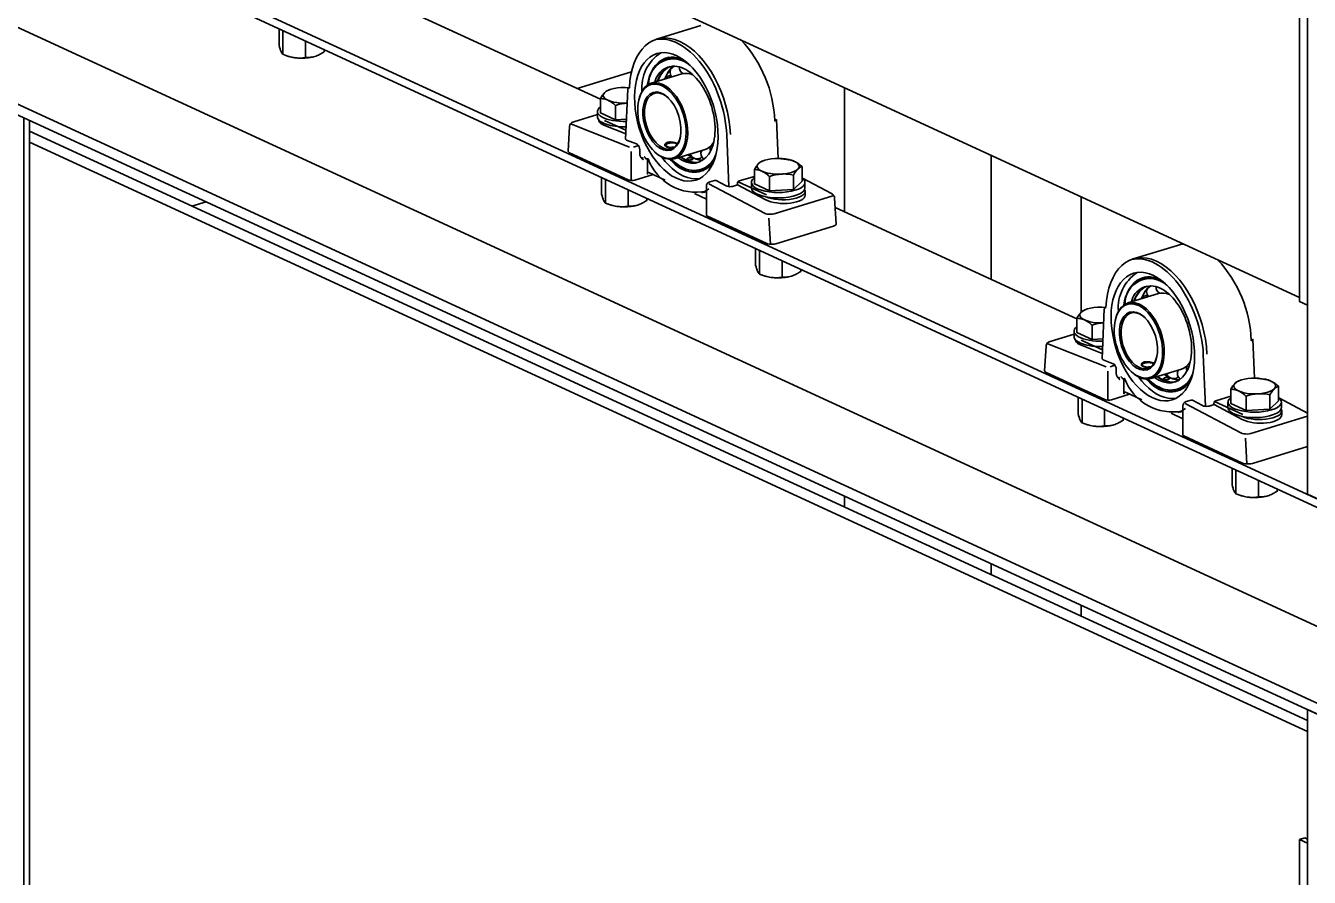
# Model space of a CAD drawing. Header units: millimetres. Extents: x -8400 to 8400, y -5940 to 5940.
# Drawn here: x 3929.8 to 4394.8, y 1988.8 to 2297.4 of the extents above; entities that cross this region are included whole.
import ezdxf

# ---------------------------------------------------------------- set-up
doc = ezdxf.new("R2010")
doc.units = ezdxf.units.MM
doc.layers.add('粗实线层', color=7, linetype='Continuous', lineweight=35)

msp = doc.modelspace()

# ---------------------------------------------------------------- linework, layer by layer
at = {"layer": '粗实线层', "linetype": 'Continuous', "lineweight": 35}
for points in [[(5429.862, 1647.928), (5429.862, 1649.826), (3411.605, 2580.833), (3427.906, 2585.814)], [(3411.605, 2580.833), (3411.605, 2578.936), (3411.713, 2578.203), (3412.025, 2577.617), (3412.506, 2577.242), (5429.848, 1646.656)], [(3458.919, 2512.749), (4426.231, 2066.534)], [(3415.693, 2508.759), (3413.26, 2507.561), (3412.732, 2507.206), (3412.27, 2506.703), (3411.911, 2506.092), (3411.683, 2505.421), (3411.605, 2504.743), (3411.605, 2502.846), (5429.862, 1571.839), (5429.862, 1573.736)], [(3412.133, 2506.502), (5430.389, 1575.495)], [(4391.296, 2470.364), (4391.296, 2197.408), (4394.178, 2196.079)], [(3931.174, 2411.16), (4391.286, 2198.914)], [(4138.043, 2270.755), (4050.469, 2311.152)], [(4174.41, 2297.436), (4158.355, 2292.531)], [(4021.637, 2296.254), (4021.637, 2290.292), (4021.808, 2289.633), (4021.981, 2289.032), (4022.067, 2288.757), (4022.155, 2288.499), (4022.243, 2288.262), (4022.332, 2288.044), (4022.354, 2287.994), (4022.376, 2287.944), (4022.387, 2287.919), (4022.398, 2287.896), (4022.409, 2287.872), (4022.42, 2287.849), (4022.464, 2287.759), (4022.508, 2287.676), (4022.596, 2287.524), (4022.683, 2287.394), (4022.855, 2287.19), (4023.026, 2287.051)], [(4023.026, 2295.311), (4022.937, 2295.66)], [(4023.554, 2295.379), (4023.026, 2295.311), (4023.026, 2287.051), (4024.033, 2286.647), (4025.048, 2286.304), (4025.559, 2286.158), (4026.074, 2286.031), (4026.591, 2285.925), (4027.112, 2285.839), (4028.382, 2285.704), (4029.695, 2285.653), (4031.011, 2285.689), (4032.291, 2285.81), (4033.496, 2286.013), (4034.588, 2286.291)], [(4031.197, 2291.844), (4031.197, 2285.882), (4030.193, 2285.766), (4029.178, 2285.713), (4028.666, 2285.714), (4028.151, 2285.734), (4027.892, 2285.752), (4027.632, 2285.776), (4027.567, 2285.783), (4027.502, 2285.79), (4027.437, 2285.797), (4027.372, 2285.805), (4027.242, 2285.821), (4027.112, 2285.839), (4025.667, 2286.116), (4024.412, 2286.502), (4023.872, 2286.707)], [(4037.979, 2288.715), (4037.979, 2287.954), (4037.564, 2287.69), (4037.144, 2287.439), (4037.038, 2287.378), (4036.932, 2287.318), (4036.826, 2287.259), (4036.721, 2287.202), (4036.509, 2287.089), (4036.297, 2286.981), (4035.871, 2286.779), (4035.445, 2286.596), (4035.018, 2286.433), (4034.588, 2286.291), (4034.158, 2286.17), (4033.725, 2286.071), (4033.671, 2286.06), (4033.617, 2286.049), (4033.563, 2286.039), (4033.509, 2286.029), (4033.402, 2286.01), (4033.294, 2285.993), (4033.08, 2285.962), (4032.868, 2285.936), (4032.445, 2285.897), (4032.025, 2285.877), (4031.61, 2285.872), (4031.197, 2285.882)], [(4035.205, 2286.502), (4035.237, 2286.514)], [(4162.693, 2285.957), (4160.691, 2284.84)], [(4149.294, 2280.672), (4129.585, 2274.651)], [(4167.563, 2279.947), (4156.458, 2276.554)], [(4158.645, 2277.222), (4159.232, 2278.614), (4159.941, 2279.843), (4160.763, 2280.896), (4161.688, 2281.758), (4162.705, 2282.42)], [(4158.745, 2277.252), (4159.283, 2278.516), (4159.923, 2279.644), (4160.657, 2280.626), (4161.48, 2281.451), (4162.381, 2282.111), (4163.352, 2282.598)], [(4164.74, 2282.742), (4163.71, 2281.891), (4162.796, 2280.815), (4162.011, 2279.529), (4161.366, 2278.053)], [(4163.583, 2281.927), (4162.705, 2280.764), (4161.963, 2279.46), (4161.423, 2278.211)], [(4171.526, 2279.621), (4170.497, 2279.973), (4169.486, 2280.145), (4168.503, 2280.137), (4167.562, 2279.947)], [(4141.258, 2274.18), (4140.761, 2273.991), (4140.365, 2273.804), (4140.17, 2273.684), (4139.974, 2273.544), (4139.776, 2273.382), (4139.578, 2273.198), (4139.529, 2273.148), (4139.479, 2273.097), (4139.454, 2273.071), (4139.429, 2273.045), (4139.405, 2273.018), (4139.379, 2272.991), (4139.281, 2272.88), (4139.182, 2272.764), (4138.986, 2272.518), (4138.791, 2272.253), (4138.404, 2271.674), (4138.021, 2271.037)], [(4147.858, 2269.379), (4146.541, 2269.343), (4145.228, 2269.393), (4143.958, 2269.529), (4142.77, 2269.745), (4141.7, 2270.035), (4140.781, 2270.391), (4140.04, 2270.801), (4139.5, 2271.253), (4139.178, 2271.734), (4139.083, 2272.228), (4139.218, 2272.721), (4139.578, 2273.198), (4140.154, 2273.644), (4140.927, 2274.045), (4141.875, 2274.39), (4142.967, 2274.668), (4144.171, 2274.871), (4145.452, 2274.992), (4147.009, 2275.025), (4148.552, 2274.938)], [(4148.55, 2274.886), (4148.099, 2274.663), (4147.929, 2274.372), (4147.145, 2256.346), (4147.239, 2256.149), (4147.525, 2255.98), (4151.145, 2254.55), (4151.484, 2254.334), (4151.793, 2253.978), (4152.04, 2253.517), (4152.199, 2253), (4152.254, 2252.479), (4152.254, 2251.094), (4152.257, 2250.993), (4152.262, 2250.895), (4152.272, 2250.799), (4152.286, 2250.704), (4152.302, 2250.612), (4152.322, 2250.521), (4152.334, 2250.476), (4152.346, 2250.432), (4152.359, 2250.388), (4152.373, 2250.344), (4152.435, 2250.176), (4152.507, 2250.018), (4152.587, 2249.868), (4152.676, 2249.726), (4152.724, 2249.658), (4152.773, 2249.592), (4152.823, 2249.527), (4152.875, 2249.463), (4152.982, 2249.342), (4153.093, 2249.225), (4153.207, 2249.112), (4153.323, 2249.004), (4153.382, 2248.95), (4153.441, 2248.897), (4153.471, 2248.87), (4153.5, 2248.844), (4153.515, 2248.831), (4153.53, 2248.817), (4153.545, 2248.804), (4153.56, 2248.791)], [(4226.463, 2274.993), (4226.463, 2230.005)], [(4143.541, 2263.269), (4138.021, 2265.815), (4138.021, 2271.037), (4138.36, 2271.018), (4138.702, 2270.984), (4138.787, 2270.972), (4138.874, 2270.96), (4138.959, 2270.947), (4139.045, 2270.933), (4139.218, 2270.901), (4139.391, 2270.864), (4139.737, 2270.777), (4140.084, 2270.67), (4140.432, 2270.541), (4140.781, 2270.391), (4141.131, 2270.218), (4141.483, 2270.023), (4141.527, 2269.998), (4141.571, 2269.971), (4141.615, 2269.945), (4141.659, 2269.918), (4141.747, 2269.864), (4141.834, 2269.808), (4142.009, 2269.693), (4142.182, 2269.575), (4142.526, 2269.325), (4142.867, 2269.06), (4143.205, 2268.781), (4143.541, 2268.491)], [(4147.456, 2263.505), (4143.541, 2263.269), (4143.541, 2268.491), (4144.604, 2268.815), (4145.677, 2269.078), (4146.217, 2269.183), (4146.761, 2269.269), (4147.711, 2269.369)], [(4151.97, 2270.584), (4151.898, 2270.258)], [(4162.755, 2271.137), (4161.71, 2272), (4160.638, 2272.623)], [(4136.978, 2265.265), (4128.358, 2262.631), (4128.025, 2262.51), (4127.721, 2262.338), (4127.425, 2262.098), (4127.172, 2261.803), (4127.009, 2261.524), (4126.911, 2261.221), (4126.895, 2261.081), (4126.894, 2260.936)], [(4136.978, 2266.337), (4136.978, 2264.387)], [(3929.221, 2264.069), (3929.221, 1888.824), (3929.155, 1888.198), (3928.959, 1887.574), (3928.648, 1886.995), (3928.243, 1886.499), (3927.77, 1886.121), (3927.264, 1885.886), (3916.169, 1882.497), (3916.169, 1880.157), (3931.179, 1884.743), (3931.179, 2263.165)], [(4157.095, 2243.509), (4150.492, 2241.491), (4149.912, 2241.376), (4149.258, 2241.353), (4148.631, 2241.426), (4148.125, 2241.582), (4126.886, 2251.38), (4126.566, 2251.569), (4126.373, 2251.781), (4126.316, 2252.003), (4126.862, 2260.899)], [(4127.23, 2261.881), (4127.527, 2261.734), (4148.577, 2253.415)], [(4147.228, 2258.258), (4139.323, 2261.382), (4138.689, 2261.674), (4138.182, 2261.996), (4137.814, 2262.341), (4137.59, 2262.705), (4137.515, 2263.079), (4137.515, 2263.194)], [(4147.284, 2259.555), (4139.558, 2263.119)], [(4394.169, 2045.613), (3931.171, 2259.19)], [(4394.172, 2041.608), (3931.174, 2255.185)], [(4165.914, 2254.695), (4165.86, 2254.721), (4165.779, 2254.757), (4165.694, 2254.793), (4165.604, 2254.828), (4165.51, 2254.864), (4165.462, 2254.882), (4165.412, 2254.899), (4165.362, 2254.916), (4165.311, 2254.933), (4165.207, 2254.966), (4165.099, 2254.998), (4164.989, 2255.03), (4164.876, 2255.06), (4164.847, 2255.067), (4164.818, 2255.074), (4164.789, 2255.082), (4164.76, 2255.089), (4164.701, 2255.103), (4164.642, 2255.116), (4164.524, 2255.142), (4164.404, 2255.165), (4164.283, 2255.187), (4164.16, 2255.207), (4164.099, 2255.216), (4164.037, 2255.224), (4163.975, 2255.232), (4163.913, 2255.24), (4163.789, 2255.253), (4163.666, 2255.262), (4163.544, 2255.27), (4163.422, 2255.274), (4163.302, 2255.276), (4163.182, 2255.274), (4163.122, 2255.272), (4163.063, 2255.269), (4163.005, 2255.265), (4162.947, 2255.261), (4162.834, 2255.25), (4162.723, 2255.235), (4162.615, 2255.217), (4162.51, 2255.196), (4162.458, 2255.184), (4162.408, 2255.172), (4162.383, 2255.165), (4162.358, 2255.158), (4162.333, 2255.151), (4162.309, 2255.143), (4162.214, 2255.112), (4162.124, 2255.078), (4162.038, 2255.041), (4161.957, 2255.001), (4161.88, 2254.959), (4161.808, 2254.913), (4161.741, 2254.865), (4161.679, 2254.816), (4161.623, 2254.764), (4161.573, 2254.71), (4161.528, 2254.655), (4161.488, 2254.598), (4161.479, 2254.584), (4161.471, 2254.569), (4161.463, 2254.555), (4161.455, 2254.54), (4161.441, 2254.511), (4161.427, 2254.481), (4161.405, 2254.422), (4161.39, 2254.362), (4161.38, 2254.302), (4161.377, 2254.242), (4161.377, 2254.212), (4161.379, 2254.182), (4161.383, 2254.152), (4161.388, 2254.123), (4161.402, 2254.064), (4161.423, 2254.006), (4161.449, 2253.95), (4161.481, 2253.895), (4161.519, 2253.842), (4161.563, 2253.79), (4161.587, 2253.764), (4161.613, 2253.739), (4161.64, 2253.715), (4161.669, 2253.692), (4161.729, 2253.646), (4161.795, 2253.603), (4161.866, 2253.563), (4161.943, 2253.525), (4162.024, 2253.49), (4162.109, 2253.458), (4162.199, 2253.429), (4162.293, 2253.404), (4162.39, 2253.381), (4162.491, 2253.361), (4162.517, 2253.356), (4162.543, 2253.352), (4162.57, 2253.348), (4162.597, 2253.344), (4162.65, 2253.337), (4162.705, 2253.33), (4162.815, 2253.319), (4162.927, 2253.311), (4163.042, 2253.307), (4163.159, 2253.305), (4163.218, 2253.304), (4163.278, 2253.305), (4163.339, 2253.306), (4163.4, 2253.308), (4163.522, 2253.314), (4163.643, 2253.322), (4163.766, 2253.332), (4163.889, 2253.345), (4164.012, 2253.359), (4164.136, 2253.376), (4164.167, 2253.38), (4164.198, 2253.384), (4164.229, 2253.389), (4164.26, 2253.394), (4164.321, 2253.403), (4164.381, 2253.414), (4164.571, 2253.448)], [(4184.595, 2239.092), (4183.81, 2257.847)], [(4149.187, 2241.356), (4149.187, 2251.806)], [(4150.036, 2253.433), (4151.798, 2253.971)], [(4157.517, 2251.868), (4157.759, 2251.637)], [(4161.901, 2254.456), (4161.593, 2254.195), (4161.431, 2254.007), (4161.377, 2253.811)], [(4165.88, 2254.474), (4165.752, 2254.561), (4165.597, 2254.642), (4165.115, 2254.806), (4164.524, 2254.91), (4163.877, 2254.944), (4163.233, 2254.905), (4162.648, 2254.796), (4162.175, 2254.627), (4161.855, 2254.414), (4161.718, 2254.174), (4161.774, 2253.93), (4162.02, 2253.703), (4162.434, 2253.514), (4162.978, 2253.378), (4163.605, 2253.309)], [(4164.817, 2249.195), (4175.922, 2252.587)], [(4169.726, 2250.694), (4171.086, 2249.83), (4172.456, 2249.204), (4173.815, 2248.823), (4175.144, 2248.692)], [(4169.859, 2250.535), (4170.838, 2249.96), (4172.676, 2249.09), (4174.545, 2248.543)], [(4175.922, 2252.587), (4176.808, 2252.956), (4177.627, 2253.498), (4178.37, 2254.206), (4179.026, 2255.073)], [(4152.833, 2249.514), (4153.217, 2249.501), (4153.615, 2249.262)], [(4155.061, 2249.145), (4155.061, 2243.667), (4155.132, 2244.024), (4155.326, 2244.22), (4155.592, 2244.202), (4161.536, 2241.46)], [(4173.812, 2241.944), (4172.441, 2241.873), (4171.03, 2242.017), (4169.593, 2242.374), (4168.143, 2242.941), (4166.769, 2243.667), (4165.406, 2244.57), (4164.066, 2245.643), (4162.76, 2246.877), (4161.498, 2248.263), (4160.291, 2249.787)], [(4173.276, 2247.822), (4172.064, 2247.802), (4170.814, 2248), (4169.545, 2248.413), (4168.269, 2249.037), (4167.004, 2249.863)], [(4173.911, 2248.036), (4172.834, 2247.898), (4171.719, 2247.941), (4170.576, 2248.165), (4169.418, 2248.568), (4168.257, 2249.146), (4167.105, 2249.893)], [(4197.026, 2248.455), (4196.529, 2248.265), (4196.132, 2248.079), (4195.937, 2247.959), (4195.741, 2247.819), (4195.544, 2247.657), (4195.346, 2247.473), (4195.296, 2247.423), (4195.247, 2247.372), (4195.222, 2247.346), (4195.197, 2247.32), (4195.172, 2247.293), (4195.147, 2247.266), (4195.048, 2247.155), (4194.95, 2247.039), (4194.754, 2246.792), (4194.558, 2246.528), (4194.171, 2245.948), (4193.789, 2245.312)], [(4201.219, 2249.267), (4201.769, 2249.289), (4202.316, 2249.29), (4202.86, 2249.27), (4203.4, 2249.23), (4204.472, 2249.097), (4205.536, 2248.901), (4205.874, 2248.882), (4206.216, 2248.847), (4206.302, 2248.836), (4206.388, 2248.824), (4206.474, 2248.811), (4206.56, 2248.797), (4206.733, 2248.765), (4206.905, 2248.728), (4207.251, 2248.641), (4207.599, 2248.534), (4207.946, 2248.405), (4208.295, 2248.255), (4208.646, 2248.082), (4208.998, 2247.888), (4209.042, 2247.862), (4209.086, 2247.835), (4209.13, 2247.809), (4209.174, 2247.782), (4209.262, 2247.728), (4209.349, 2247.672), (4209.523, 2247.557), (4209.696, 2247.438), (4210.04, 2247.189), (4210.381, 2246.924), (4210.72, 2246.646), (4211.055, 2246.355)], [(4207.843, 2248.446), (4207.818, 2248.455)], [(4207.942, 2243.287), (4208.325, 2243.925), (4208.712, 2244.504), (4208.907, 2244.769), (4209.103, 2245.015), (4209.3, 2245.242), (4209.499, 2245.448), (4209.548, 2245.496), (4209.598, 2245.543), (4209.623, 2245.566), (4209.647, 2245.589), (4209.672, 2245.611), (4209.697, 2245.633), (4209.796, 2245.716), (4209.895, 2245.795), (4210.091, 2245.935), (4210.286, 2246.054), (4210.673, 2246.237), (4211.055, 2246.355), (4211.055, 2241.133), (4207.942, 2238.065)], [(4279.575, 2250.493), (4279.575, 2205.504)], [(4138.483, 2242.353), (4138.483, 2236.391), (4138.655, 2235.732), (4138.827, 2235.131), (4138.914, 2234.856), (4139.002, 2234.599), (4139.089, 2234.361), (4139.178, 2234.144), (4139.2, 2234.093), (4139.223, 2234.044), (4139.233, 2234.019), (4139.244, 2233.995), (4139.255, 2233.971), (4139.266, 2233.948), (4139.31, 2233.859), (4139.355, 2233.775), (4139.442, 2233.624), (4139.529, 2233.494), (4139.702, 2233.289), (4139.873, 2233.15)], [(4139.873, 2241.411), (4139.784, 2241.76)], [(4140.4, 2241.479), (4139.873, 2241.411), (4139.873, 2233.15), (4140.879, 2232.746), (4141.895, 2232.403), (4142.406, 2232.257), (4142.92, 2232.131), (4143.437, 2232.024), (4143.958, 2231.939), (4145.228, 2231.804), (4146.541, 2231.753), (4147.858, 2231.789), (4149.138, 2231.91), (4150.342, 2232.113), (4151.435, 2232.391)], [(4172.993, 2244.722), (4175.529, 2244.923)], [(4187.69, 2239.746), (4187.674, 2240.144), (4187.745, 2240.568), (4187.971, 2240.932), (4188.293, 2241.138), (4193.789, 2242.817)], [(4199.309, 2237.544), (4193.789, 2240.09), (4193.789, 2245.312), (4194.127, 2245.293), (4194.469, 2245.258), (4194.555, 2245.247), (4194.641, 2245.235), (4194.727, 2245.222), (4194.813, 2245.208), (4194.986, 2245.176), (4195.158, 2245.139), (4195.504, 2245.052), (4195.851, 2244.945), (4196.2, 2244.816), (4196.549, 2244.666), (4196.899, 2244.493), (4197.251, 2244.299), (4197.295, 2244.272), (4197.339, 2244.246), (4197.383, 2244.22), (4197.427, 2244.193), (4197.514, 2244.139), (4197.602, 2244.083), (4197.776, 2243.968), (4197.949, 2243.849), (4198.293, 2243.599), (4198.635, 2243.335), (4198.972, 2243.056), (4199.309, 2242.766)], [(4222.846, 2234.88), (4222.856, 2234.973), (4222.857, 2235.066), (4222.799, 2235.381), (4222.668, 2235.68), (4222.52, 2235.92), (4222.343, 2236.135), (4222.141, 2236.319), (4221.918, 2236.475), (4221.851, 2236.516), (4221.782, 2236.553), (4211.221, 2242.123)], [(4148.043, 2237.943), (4148.043, 2231.981), (4147.039, 2231.866), (4146.024, 2231.813), (4145.513, 2231.813), (4144.997, 2231.834), (4144.739, 2231.852), (4144.479, 2231.875), (4144.414, 2231.882), (4144.349, 2231.889), (4144.284, 2231.897), (4144.219, 2231.904), (4144.088, 2231.921), (4143.958, 2231.939), (4142.513, 2232.215), (4141.258, 2232.601), (4140.719, 2232.807)], [(4176.428, 2234.59), (4172.14, 2236.568)], [(4174.661, 2236.83), (4176.045, 2237.483), (4177.345, 2238.353)], [(4175.32, 2237.007), (4176.428, 2237.345)], [(4177.295, 2240.105), (4197.417, 2229.493), (4197.898, 2229.296), (4198.479, 2229.153), (4199.119, 2229.073), (4199.776, 2229.063), (4200.406, 2229.122), (4200.965, 2229.246), (4221.849, 2235.627), (4222.22, 2235.768), (4222.506, 2235.939)], [(4187.883, 2240.827), (4198.144, 2236.094)], [(4192.746, 2240.611), (4192.746, 2238.662)], [(4212.098, 2238.662), (4212.098, 2240.611)], [(4212.214, 2236.054), (4212.214, 2237.331)], [(3995.252, 2233.608), (3990.057, 2232.021)], [(4154.826, 2234.815), (4154.826, 2234.054), (4154.41, 2233.79), (4153.99, 2233.538), (4153.885, 2233.478), (4153.779, 2233.418), (4153.673, 2233.359), (4153.567, 2233.301), (4153.355, 2233.189), (4153.143, 2233.08), (4152.718, 2232.878), (4152.292, 2232.695), (4151.864, 2232.532), (4151.435, 2232.391), (4151.004, 2232.27), (4150.572, 2232.17), (4150.518, 2232.16), (4150.463, 2232.149), (4150.409, 2232.139), (4150.355, 2232.129), (4150.248, 2232.11), (4150.141, 2232.093), (4149.927, 2232.061), (4149.714, 2232.035), (4149.291, 2231.997), (4148.872, 2231.976), (4148.456, 2231.972), (4148.043, 2231.981)], [(4152.051, 2232.601), (4152.084, 2232.614)], [(4312.206, 2235.394), (4312.206, 2193.595)], [(4199.62, 2218.215), (4199.075, 2227.616)], [(4310.635, 2191.139), (4223.093, 2231.521)], [(4349.406, 2218.233), (4348.197, 2218.092), (4347.024, 2217.811)], [(4194.251, 2216.628), (4194.251, 2210.666), (4194.422, 2210.007), (4194.594, 2209.406), (4194.682, 2209.131), (4194.769, 2208.874), (4194.857, 2208.636), (4194.946, 2208.419), (4194.968, 2208.368), (4194.99, 2208.318), (4195.001, 2208.294), (4195.012, 2208.27), (4195.023, 2208.246), (4195.034, 2208.223), (4195.078, 2208.134), (4195.122, 2208.05), (4195.21, 2207.899), (4195.297, 2207.768), (4195.469, 2207.564), (4195.64, 2207.425)], [(4195.64, 2215.686), (4195.551, 2216.035)], [(4196.168, 2215.754), (4195.64, 2215.686), (4195.64, 2207.425), (4196.647, 2207.021), (4197.662, 2206.678), (4198.174, 2206.532), (4198.688, 2206.406), (4199.205, 2206.299), (4199.725, 2206.214), (4200.996, 2206.078), (4202.308, 2206.028), (4203.625, 2206.063), (4204.905, 2206.184), (4206.11, 2206.387), (4207.202, 2206.665)], [(4347.023, 2217.81), (4330.969, 2212.905)], [(4203.811, 2212.218), (4203.811, 2206.256), (4202.807, 2206.141), (4201.792, 2206.087), (4201.28, 2206.088), (4200.765, 2206.108), (4200.506, 2206.127), (4200.247, 2206.15), (4200.182, 2206.157), (4200.117, 2206.164), (4200.052, 2206.171), (4199.986, 2206.179), (4199.856, 2206.196), (4199.725, 2206.214), (4198.281, 2206.49), (4197.026, 2206.876), (4196.486, 2207.082)], [(4210.594, 2209.09), (4210.594, 2208.328), (4210.178, 2208.065), (4209.758, 2207.813), (4209.652, 2207.752), (4209.547, 2207.692), (4209.441, 2207.633), (4209.335, 2207.576), (4209.123, 2207.463), (4208.911, 2207.355), (4208.486, 2207.153), (4208.059, 2206.97), (4207.631, 2206.807), (4207.202, 2206.665), (4206.772, 2206.545), (4206.34, 2206.445), (4206.285, 2206.434), (4206.231, 2206.424), (4206.177, 2206.413), (4206.123, 2206.403), (4206.016, 2206.385), (4205.908, 2206.367), (4205.694, 2206.336), (4205.481, 2206.31), (4205.058, 2206.272), (4204.639, 2206.251), (4204.224, 2206.246), (4203.811, 2206.256)], [(4207.818, 2206.876), (4207.851, 2206.889)], [(4335.307, 2206.331), (4333.305, 2205.215)], [(4340.177, 2200.322), (4329.072, 2196.929)], [(4331.259, 2197.596), (4331.846, 2198.988), (4332.555, 2200.218), (4333.377, 2201.271), (4334.303, 2202.133), (4335.32, 2202.794)], [(4331.359, 2197.627), (4331.897, 2198.89), (4332.537, 2200.019), (4333.271, 2201), (4334.094, 2201.825), (4334.995, 2202.485), (4335.966, 2202.972)], [(4337.354, 2203.117), (4336.325, 2202.265), (4335.41, 2201.189), (4334.625, 2199.904), (4333.98, 2198.427)], [(4336.197, 2202.301), (4335.318, 2201.138), (4334.576, 2199.834), (4334.038, 2198.585)], [(4344.14, 2199.995), (4343.112, 2200.347), (4342.1, 2200.52), (4341.117, 2200.511), (4340.176, 2200.321)], [(4320.471, 2189.753), (4319.155, 2189.717), (4317.842, 2189.768), (4316.572, 2189.903), (4315.384, 2190.119), (4314.314, 2190.41), (4313.395, 2190.765), (4312.655, 2191.176), (4312.115, 2191.628), (4311.792, 2192.108), (4311.697, 2192.603), (4311.831, 2193.095), (4312.192, 2193.572), (4312.768, 2194.018), (4313.541, 2194.42), (4314.488, 2194.765), (4315.581, 2195.043), (4316.786, 2195.246), (4318.065, 2195.367), (4319.623, 2195.4), (4321.166, 2195.312)], [(4320.543, 2194.747), (4319.759, 2176.72), (4319.853, 2176.523), (4320.14, 2176.354), (4323.759, 2174.924), (4324.098, 2174.709), (4324.407, 2174.353), (4324.654, 2173.892), (4324.813, 2173.374), (4324.868, 2172.854), (4324.868, 2171.468), (4324.871, 2171.368), (4324.877, 2171.269), (4324.886, 2171.173), (4324.899, 2171.079), (4324.916, 2170.986), (4324.937, 2170.895), (4324.948, 2170.85), (4324.96, 2170.806), (4324.973, 2170.762), (4324.987, 2170.719), (4325.049, 2170.55), (4325.12, 2170.392), (4325.202, 2170.243), (4325.29, 2170.101), (4325.338, 2170.033), (4325.386, 2169.966), (4325.437, 2169.901), (4325.489, 2169.838), (4325.596, 2169.716), (4325.707, 2169.599), (4325.821, 2169.487), (4325.937, 2169.378), (4325.996, 2169.324), (4326.055, 2169.271), (4326.084, 2169.244), (4326.114, 2169.218), (4326.129, 2169.205), (4326.144, 2169.192), (4326.159, 2169.179), (4326.173, 2169.165)], [(4321.164, 2195.26), (4320.712, 2195.037), (4320.543, 2194.747)], [(4313.872, 2194.554), (4313.375, 2194.365), (4312.978, 2194.178), (4312.784, 2194.059), (4312.588, 2193.919), (4312.391, 2193.757), (4312.192, 2193.572), (4312.142, 2193.523), (4312.093, 2193.472), (4312.068, 2193.446), (4312.043, 2193.419), (4312.018, 2193.393), (4311.994, 2193.366), (4311.895, 2193.255), (4311.796, 2193.139), (4311.6, 2192.892), (4311.405, 2192.627), (4311.018, 2192.048), (4310.635, 2191.412)], [(4316.155, 2183.643), (4310.635, 2186.189), (4310.635, 2191.412), (4310.974, 2191.392), (4311.315, 2191.358), (4311.401, 2191.347), (4311.487, 2191.334), (4311.574, 2191.321), (4311.659, 2191.307), (4311.832, 2191.275), (4312.004, 2191.239), (4312.351, 2191.152), (4312.698, 2191.044), (4313.046, 2190.916), (4313.395, 2190.765), (4313.746, 2190.593), (4314.097, 2190.398), (4314.141, 2190.372), (4314.186, 2190.346), (4314.23, 2190.319), (4314.273, 2190.293), (4314.361, 2190.238), (4314.448, 2190.182), (4314.623, 2190.068), (4314.796, 2189.949), (4315.14, 2189.699), (4315.481, 2189.434), (4315.819, 2189.156), (4316.155, 2188.865)], [(4324.584, 2190.959), (4324.513, 2190.632)], [(4335.369, 2191.512), (4334.324, 2192.374), (4333.252, 2192.997)], [(4309.592, 2185.639), (4300.972, 2183.006), (4300.639, 2182.884), (4300.334, 2182.712), (4300.039, 2182.472), (4299.786, 2182.177), (4299.623, 2181.898), (4299.525, 2181.595), (4299.508, 2181.455), (4299.508, 2181.311)], [(4309.592, 2186.711), (4309.592, 2184.761)], [(4320.07, 2183.88), (4316.155, 2183.643), (4316.155, 2188.865), (4317.218, 2189.189), (4318.291, 2189.452), (4318.832, 2189.558), (4319.375, 2189.643), (4320.325, 2189.743)], [(4329.709, 2163.883), (4323.106, 2161.866), (4322.526, 2161.75), (4321.872, 2161.727), (4321.244, 2161.8), (4320.739, 2161.957), (4299.5, 2171.754), (4299.181, 2171.943), (4298.987, 2172.155), (4298.931, 2172.378), (4299.476, 2181.273)], [(4299.844, 2182.256), (4300.141, 2182.108), (4321.191, 2173.789)], [(4319.842, 2178.633), (4311.937, 2181.757), (4311.303, 2182.048), (4310.797, 2182.37), (4310.428, 2182.715), (4310.204, 2183.079), (4310.129, 2183.454), (4310.129, 2183.568)], [(4319.898, 2179.929), (4312.172, 2183.493)], [(4357.209, 2159.466), (4356.424, 2178.221)], [(4321.801, 2161.731), (4321.801, 2172.18)], [(4322.65, 2173.807), (4324.412, 2174.346)], [(4330.131, 2172.242), (4330.373, 2172.011)], [(4334.515, 2174.83), (4334.207, 2174.569), (4334.045, 2174.382), (4333.99, 2174.186)], [(4338.528, 2175.07), (4338.473, 2175.095), (4338.393, 2175.131), (4338.308, 2175.167), (4338.219, 2175.203), (4338.124, 2175.238), (4338.076, 2175.256), (4338.026, 2175.273), (4337.976, 2175.29), (4337.925, 2175.307), (4337.821, 2175.341), (4337.713, 2175.373), (4337.603, 2175.404), (4337.49, 2175.434), (4337.462, 2175.442), (4337.433, 2175.449), (4337.403, 2175.456), (4337.374, 2175.463), (4337.315, 2175.477), (4337.256, 2175.49), (4337.138, 2175.516), (4337.018, 2175.54), (4336.897, 2175.561), (4336.774, 2175.581), (4336.713, 2175.59), (4336.651, 2175.599), (4336.589, 2175.607), (4336.527, 2175.614), (4336.403, 2175.627), (4336.28, 2175.637), (4336.158, 2175.644), (4336.037, 2175.649), (4335.916, 2175.65), (4335.796, 2175.648), (4335.736, 2175.646), (4335.677, 2175.643), (4335.619, 2175.64), (4335.561, 2175.635), (4335.448, 2175.624), (4335.337, 2175.61), (4335.229, 2175.591), (4335.124, 2175.57), (4335.072, 2175.558), (4335.022, 2175.546), (4334.997, 2175.539), (4334.972, 2175.532), (4334.947, 2175.525), (4334.923, 2175.518), (4334.828, 2175.487), (4334.738, 2175.453), (4334.652, 2175.416), (4334.571, 2175.376), (4334.494, 2175.333), (4334.422, 2175.288), (4334.354, 2175.24), (4334.293, 2175.19), (4334.237, 2175.138), (4334.187, 2175.085), (4334.142, 2175.029), (4334.103, 2174.973), (4334.093, 2174.958), (4334.085, 2174.944), (4334.077, 2174.929), (4334.069, 2174.914), (4334.054, 2174.885), (4334.041, 2174.855), (4334.02, 2174.796), (4334.004, 2174.737), (4333.994, 2174.677), (4333.991, 2174.617), (4333.991, 2174.587), (4333.993, 2174.557), (4333.996, 2174.527), (4334.002, 2174.497), (4334.016, 2174.438), (4334.037, 2174.381), (4334.063, 2174.324), (4334.095, 2174.269), (4334.133, 2174.216), (4334.177, 2174.164), (4334.201, 2174.139), (4334.227, 2174.114), (4334.254, 2174.09), (4334.283, 2174.066), (4334.343, 2174.021), (4334.409, 2173.977), (4334.481, 2173.937), (4334.557, 2173.899), (4334.638, 2173.864), (4334.724, 2173.832), (4334.813, 2173.804), (4334.906, 2173.778), (4335.004, 2173.755), (4335.105, 2173.735), (4335.131, 2173.731), (4335.158, 2173.726), (4335.184, 2173.722), (4335.21, 2173.718), (4335.264, 2173.711), (4335.318, 2173.704), (4335.429, 2173.694), (4335.542, 2173.686), (4335.656, 2173.681), (4335.773, 2173.679), (4335.833, 2173.679), (4335.892, 2173.679), (4335.953, 2173.681), (4336.013, 2173.682), (4336.135, 2173.688), (4336.258, 2173.696), (4336.38, 2173.706), (4336.503, 2173.719), (4336.626, 2173.733), (4336.75, 2173.75), (4336.781, 2173.754), (4336.812, 2173.759), (4336.843, 2173.763), (4336.873, 2173.768), (4336.935, 2173.778), (4336.996, 2173.788), (4337.184, 2173.822)], [(4338.494, 2174.848), (4338.366, 2174.935), (4338.212, 2175.016), (4337.729, 2175.181), (4337.138, 2175.285), (4336.491, 2175.319), (4335.847, 2175.28), (4335.262, 2175.171), (4334.788, 2175.002), (4334.469, 2174.788), (4334.332, 2174.549), (4334.388, 2174.305), (4334.635, 2174.078), (4335.048, 2173.888), (4335.593, 2173.753), (4336.219, 2173.684)], [(4337.432, 2169.569), (4348.536, 2172.962)], [(4348.536, 2172.962), (4349.422, 2173.33), (4350.241, 2173.872), (4350.984, 2174.581), (4351.64, 2175.447)], [(4325.447, 2169.888), (4325.831, 2169.875), (4326.229, 2169.636)], [(4327.675, 2169.519), (4327.675, 2164.041), (4327.746, 2164.398), (4327.94, 2164.594), (4328.206, 2164.576), (4334.15, 2161.834)], [(4346.426, 2162.318), (4345.055, 2162.248), (4343.645, 2162.392), (4342.208, 2162.749), (4340.757, 2163.316), (4339.383, 2164.041), (4338.02, 2164.944), (4336.68, 2166.017), (4335.374, 2167.252), (4334.112, 2168.637), (4332.905, 2170.162)], [(4345.89, 2168.197), (4344.678, 2168.177), (4343.429, 2168.375), (4342.159, 2168.788), (4340.883, 2169.411), (4339.618, 2170.237)], [(4346.526, 2168.411), (4345.448, 2168.272), (4344.332, 2168.315), (4343.19, 2168.54), (4342.032, 2168.943), (4340.871, 2169.521), (4339.72, 2170.267)], [(4342.34, 2171.068), (4343.7, 2170.205), (4345.069, 2169.578), (4346.429, 2169.197), (4347.758, 2169.067)], [(4342.473, 2170.909), (4343.453, 2170.334), (4345.29, 2169.465), (4347.159, 2168.918)], [(4369.64, 2168.829), (4369.143, 2168.64), (4368.746, 2168.453), (4368.551, 2168.333), (4368.355, 2168.193), (4368.158, 2168.031), (4367.96, 2167.847), (4367.91, 2167.797), (4367.861, 2167.746), (4367.836, 2167.721), (4367.811, 2167.694), (4367.786, 2167.667), (4367.761, 2167.64), (4367.663, 2167.529), (4367.563, 2167.413), (4367.368, 2167.167), (4367.172, 2166.902), (4366.786, 2166.323), (4366.403, 2165.686)], [(4373.833, 2169.642), (4374.383, 2169.664), (4374.93, 2169.664), (4375.473, 2169.644), (4376.014, 2169.605), (4377.087, 2169.471), (4378.15, 2169.275), (4378.488, 2169.256), (4378.83, 2169.222), (4378.916, 2169.21), (4379.002, 2169.199), (4379.088, 2169.185), (4379.174, 2169.171), (4379.346, 2169.139), (4379.519, 2169.103), (4379.865, 2169.015), (4380.212, 2168.908), (4380.56, 2168.779), (4380.91, 2168.629), (4381.261, 2168.457), (4381.612, 2168.262), (4381.656, 2168.236), (4381.7, 2168.21), (4381.744, 2168.183), (4381.788, 2168.156), (4381.876, 2168.102), (4381.963, 2168.046), (4382.137, 2167.932), (4382.31, 2167.813), (4382.654, 2167.563), (4382.995, 2167.298), (4383.334, 2167.02), (4383.669, 2166.729)], [(4380.457, 2168.82), (4380.433, 2168.829)], [(4311.097, 2162.728), (4311.097, 2156.766), (4311.269, 2156.107), (4311.441, 2155.506), (4311.528, 2155.23), (4311.615, 2154.973), (4311.703, 2154.736), (4311.792, 2154.518), (4311.814, 2154.467), (4311.836, 2154.418), (4311.847, 2154.393), (4311.859, 2154.369), (4311.87, 2154.346), (4311.88, 2154.323), (4311.925, 2154.233), (4311.969, 2154.15), (4312.056, 2153.998), (4312.143, 2153.868), (4312.316, 2153.664), (4312.486, 2153.525)], [(4345.607, 2165.097), (4348.143, 2165.298)], [(4360.304, 2160.12), (4360.288, 2160.518), (4360.359, 2160.942), (4360.585, 2161.306), (4360.907, 2161.513), (4366.403, 2163.192)], [(4371.922, 2157.918), (4366.403, 2160.464), (4366.403, 2165.686), (4366.741, 2165.667), (4367.083, 2165.633), (4367.169, 2165.621), (4367.255, 2165.609), (4367.341, 2165.596), (4367.427, 2165.582), (4367.6, 2165.55), (4367.772, 2165.514), (4368.118, 2165.426), (4368.466, 2165.319), (4368.814, 2165.19), (4369.163, 2165.04), (4369.513, 2164.868), (4369.865, 2164.673), (4369.909, 2164.647), (4369.953, 2164.62), (4369.997, 2164.594), (4370.041, 2164.567), (4370.129, 2164.513), (4370.216, 2164.457), (4370.39, 2164.343), (4370.563, 2164.224), (4370.907, 2163.974), (4371.248, 2163.709), (4371.587, 2163.431), (4371.922, 2163.14)], [(4380.556, 2163.662), (4380.939, 2164.299), (4381.326, 2164.879), (4381.521, 2165.143), (4381.717, 2165.389), (4381.914, 2165.616), (4382.113, 2165.822), (4382.162, 2165.871), (4382.212, 2165.917), (4382.237, 2165.94), (4382.262, 2165.963), (4382.286, 2165.985), (4382.311, 2166.007), (4382.41, 2166.091), (4382.509, 2166.169), (4382.705, 2166.309), (4382.9, 2166.429), (4383.287, 2166.612), (4383.669, 2166.729), (4383.669, 2161.507), (4380.556, 2158.44)], [(4394.177, 2157.043), (4383.835, 2162.497)], [(4312.486, 2161.785), (4312.398, 2162.134)], [(4313.015, 2161.854), (4312.486, 2161.785), (4312.486, 2153.525), (4313.493, 2153.121), (4314.508, 2152.777), (4315.02, 2152.632), (4315.534, 2152.505), (4316.052, 2152.399), (4316.572, 2152.313), (4317.842, 2152.178), (4319.155, 2152.127), (4320.471, 2152.163), (4321.752, 2152.284), (4322.956, 2152.487), (4324.049, 2152.765)], [(4320.658, 2158.318), (4320.658, 2152.356), (4319.653, 2152.24), (4318.639, 2152.187), (4318.127, 2152.188), (4317.612, 2152.208), (4317.353, 2152.226), (4317.093, 2152.25), (4317.028, 2152.256), (4316.963, 2152.264), (4316.898, 2152.271), (4316.833, 2152.279), (4316.702, 2152.295), (4316.572, 2152.313), (4315.127, 2152.59), (4313.872, 2152.976), (4313.333, 2153.181)], [(4347.274, 2157.204), (4348.659, 2157.858), (4349.959, 2158.727)], [(4347.934, 2157.381), (4349.042, 2157.72)], [(4349.909, 2160.479), (4370.031, 2149.868), (4370.512, 2149.671), (4371.093, 2149.527), (4371.733, 2149.448), (4372.39, 2149.437), (4373.02, 2149.496), (4373.579, 2149.62), (4394.137, 2155.901)], [(4360.497, 2161.201), (4370.759, 2156.468)], [(4365.36, 2160.986), (4365.36, 2159.036)], [(4384.712, 2159.036), (4384.712, 2160.986)], [(4384.828, 2156.428), (4384.828, 2157.706)], [(4327.44, 2155.189), (4327.44, 2154.428), (4327.024, 2154.164), (4326.604, 2153.913), (4326.498, 2153.852), (4326.393, 2153.792), (4326.287, 2153.733), (4326.181, 2153.675), (4325.969, 2153.563), (4325.757, 2153.455), (4325.332, 2153.253), (4324.906, 2153.07), (4324.478, 2152.907), (4324.049, 2152.765), (4323.618, 2152.644), (4323.186, 2152.545), (4323.132, 2152.534), (4323.078, 2152.523), (4323.024, 2152.513), (4322.97, 2152.503), (4322.862, 2152.484), (4322.755, 2152.467), (4322.541, 2152.436), (4322.328, 2152.409), (4321.905, 2152.371), (4321.486, 2152.351), (4321.07, 2152.346), (4320.658, 2152.356)], [(4324.665, 2152.976), (4324.698, 2152.988)], [(4349.042, 2154.965), (4344.754, 2156.943)], [(4372.235, 2138.589), (4371.689, 2147.99)], [(4366.865, 2137.003), (4366.865, 2131.041), (4367.036, 2130.382), (4367.209, 2129.78), (4367.296, 2129.505), (4367.383, 2129.248), (4367.471, 2129.01), (4367.56, 2128.793), (4367.582, 2128.742), (4367.604, 2128.693), (4367.615, 2128.668), (4367.626, 2128.644), (4367.637, 2128.621), (4367.648, 2128.597), (4367.693, 2128.508), (4367.737, 2128.424), (4367.824, 2128.273), (4367.911, 2128.143), (4368.083, 2127.938), (4368.254, 2127.8)], [(4368.254, 2136.06), (4368.166, 2136.409)], [(4368.782, 2136.128), (4368.254, 2136.06), (4368.254, 2127.8), (4369.26, 2127.396), (4370.276, 2127.052), (4370.788, 2126.907), (4371.302, 2126.78), (4371.82, 2126.673), (4372.34, 2126.588), (4373.609, 2126.453), (4374.922, 2126.402), (4376.239, 2126.438), (4377.519, 2126.559), (4378.724, 2126.762), (4379.816, 2127.04)], [(4376.425, 2132.592), (4376.425, 2126.631), (4375.421, 2126.515), (4374.406, 2126.462), (4373.894, 2126.462), (4373.379, 2126.483), (4373.12, 2126.501), (4372.861, 2126.525), (4372.796, 2126.531), (4372.731, 2126.538), (4372.665, 2126.546), (4372.6, 2126.553), (4372.47, 2126.57), (4372.34, 2126.588), (4370.895, 2126.865), (4369.64, 2127.25), (4369.101, 2127.456)], [(4226.463, 2126.99), (4226.463, 2123.017)], [(4383.207, 2129.464), (4383.207, 2128.703), (4382.792, 2128.439), (4382.372, 2128.188), (4382.266, 2128.127), (4382.16, 2128.067), (4382.055, 2128.008), (4381.949, 2127.95), (4381.737, 2127.838), (4381.525, 2127.73), (4381.1, 2127.527), (4380.673, 2127.344), (4380.245, 2127.182), (4379.816, 2127.04), (4379.385, 2126.919), (4378.953, 2126.82), (4378.9, 2126.809), (4378.846, 2126.798), (4378.792, 2126.788), (4378.738, 2126.778), (4378.63, 2126.759), (4378.522, 2126.742), (4378.309, 2126.71), (4378.095, 2126.684), (4377.673, 2126.646), (4377.254, 2126.626), (4376.838, 2126.621), (4376.425, 2126.631)], [(4380.433, 2127.25), (4380.466, 2127.263)], [(4279.575, 2102.489), (4279.575, 2098.517)], [(4312.206, 2087.447), (4312.206, 2083.474)], [(4447.29, 1635.155), (4394.178, 1659.655), (4394.178, 2049.592), (4447.29, 2025.092), (4447.29, 1635.155), (4479.92, 1645.125), (4479.92, 1690.108)], [(4394.178, 2002.612), (4393.254, 2003.038), (4391.296, 2002.44), (4394.178, 2001.11)], [(4391.296, 2002.44), (4391.296, 1729.484), (4394.178, 1728.155)]]:
    msp.add_lwpolyline(points, dxfattribs=at)
for points in [[(4394.178, 2517.517), (4394.178, 2127.58), (4447.29, 2103.08), (4447.29, 2493.017)], [(4169.677, 2248.869), (4169.746, 2248.84), (4169.822, 2248.815), (4169.862, 2248.804), (4169.904, 2248.793), (4169.926, 2248.788), (4169.948, 2248.784), (4169.97, 2248.779), (4169.993, 2248.775), (4170.086, 2248.76), (4170.183, 2248.75), (4170.207, 2248.747), (4170.232, 2248.745), (4170.258, 2248.744), (4170.283, 2248.743), (4170.334, 2248.74), (4170.385, 2248.74), (4170.488, 2248.74), (4170.59, 2248.745), (4170.617, 2248.746), (4170.642, 2248.748), (4170.668, 2248.75), (4170.693, 2248.753), (4170.744, 2248.758), (4170.793, 2248.764), (4170.842, 2248.771), (4170.89, 2248.779), (4170.914, 2248.783), (4170.938, 2248.787), (4170.961, 2248.792), (4170.984, 2248.796), (4171.073, 2248.817), (4171.156, 2248.84), (4171.195, 2248.853), (4171.233, 2248.866), (4171.251, 2248.873), (4171.268, 2248.88), (4171.286, 2248.886), (4171.302, 2248.894), (4171.364, 2248.923), (4171.417, 2248.954), (4171.43, 2248.963), (4171.441, 2248.971), (4171.452, 2248.979), (4171.462, 2248.988), (4171.481, 2249.004), (4171.498, 2249.021), (4171.523, 2249.056), (4171.538, 2249.092), (4171.543, 2249.11), (4171.544, 2249.128), (4171.543, 2249.146), (4171.539, 2249.164), (4171.533, 2249.182), (4171.525, 2249.2), (4171.514, 2249.217), (4171.5, 2249.235), (4171.466, 2249.27), (4171.423, 2249.304), (4171.41, 2249.312), (4171.397, 2249.32), (4171.384, 2249.328), (4171.37, 2249.336), (4171.34, 2249.352), (4171.308, 2249.367), (4171.239, 2249.396), (4171.164, 2249.423), (4171.143, 2249.429), (4171.123, 2249.436), (4171.102, 2249.442), (4171.08, 2249.448), (4171.037, 2249.459), (4170.992, 2249.47), (4170.947, 2249.479), (4170.9, 2249.488), (4170.876, 2249.493), (4170.851, 2249.497), (4170.827, 2249.5), (4170.802, 2249.504), (4170.702, 2249.517), (4170.6, 2249.525), (4170.549, 2249.528), (4170.497, 2249.53), (4170.471, 2249.531), (4170.446, 2249.531), (4170.42, 2249.531), (4170.394, 2249.531), (4170.292, 2249.528), (4170.192, 2249.521), (4170.167, 2249.518), (4170.143, 2249.516), (4170.118, 2249.513), (4170.095, 2249.51), (4170.047, 2249.503), (4170.001, 2249.495), (4169.913, 2249.476), (4169.829, 2249.453), (4169.809, 2249.447), (4169.79, 2249.44), (4169.771, 2249.434), (4169.752, 2249.427), (4169.717, 2249.413), (4169.683, 2249.397), (4169.651, 2249.382), (4169.621, 2249.365), (4169.593, 2249.348), (4169.567, 2249.33), (4169.522, 2249.293), (4169.487, 2249.254), (4169.473, 2249.234), (4169.462, 2249.214), (4169.453, 2249.193), (4169.446, 2249.173), (4169.441, 2249.132), (4169.445, 2249.09), (4169.448, 2249.08), (4169.451, 2249.07), (4169.455, 2249.059), (4169.46, 2249.049), (4169.471, 2249.029), (4169.484, 2249.01), (4169.5, 2248.99), (4169.518, 2248.971), (4169.529, 2248.962), (4169.539, 2248.953), (4169.55, 2248.944), (4169.562, 2248.935), (4169.615, 2248.9)], [(4209.499, 2245.448), (4208.923, 2245.002), (4208.15, 2244.6), (4207.202, 2244.255), (4206.11, 2243.977), (4204.905, 2243.774), (4203.625, 2243.653), (4202.308, 2243.618), (4200.996, 2243.668), (4199.725, 2243.804), (4198.538, 2244.02), (4197.468, 2244.31), (4196.549, 2244.666), (4195.808, 2245.076), (4195.268, 2245.528), (4194.946, 2246.009), (4194.85, 2246.503), (4194.985, 2246.996), (4195.346, 2247.473), (4195.921, 2247.919), (4196.695, 2248.32), (4197.642, 2248.665), (4198.735, 2248.944), (4199.939, 2249.146), (4201.219, 2249.267), (4202.536, 2249.303), (4203.849, 2249.252), (4205.119, 2249.117), (4206.307, 2248.901), (4207.377, 2248.61), (4208.295, 2248.255), (4209.037, 2247.845), (4209.576, 2247.392), (4209.899, 2246.912), (4209.994, 2246.418), (4209.859, 2245.925)], [(4203.625, 2243.653), (4203.763, 2243.661), (4203.9, 2243.667), (4203.969, 2243.67), (4204.038, 2243.672), (4204.107, 2243.674), (4204.176, 2243.676), (4204.45, 2243.679), (4204.723, 2243.676), (4205.268, 2243.656), (4205.808, 2243.616), (4206.881, 2243.483), (4207.942, 2243.287), (4207.942, 2238.065), (4199.309, 2237.544), (4199.309, 2242.766), (4200.372, 2243.09), (4201.445, 2243.353), (4201.985, 2243.458), (4202.529, 2243.544), (4203.075, 2243.609)], [(4342.29, 2169.243), (4342.359, 2169.215), (4342.436, 2169.189), (4342.476, 2169.178), (4342.518, 2169.168), (4342.54, 2169.163), (4342.562, 2169.158), (4342.584, 2169.153), (4342.607, 2169.149), (4342.7, 2169.135), (4342.796, 2169.124), (4342.821, 2169.122), (4342.846, 2169.12), (4342.871, 2169.118), (4342.897, 2169.117), (4342.948, 2169.115), (4342.999, 2169.114), (4343.101, 2169.114), (4343.205, 2169.119), (4343.23, 2169.121), (4343.256, 2169.123), (4343.282, 2169.125), (4343.307, 2169.127), (4343.357, 2169.132), (4343.407, 2169.138), (4343.456, 2169.145), (4343.504, 2169.153), (4343.528, 2169.157), (4343.552, 2169.162), (4343.575, 2169.166), (4343.598, 2169.171), (4343.687, 2169.191), (4343.77, 2169.214), (4343.809, 2169.227), (4343.847, 2169.24), (4343.865, 2169.247), (4343.883, 2169.254), (4343.9, 2169.261), (4343.917, 2169.268), (4343.978, 2169.298), (4344.031, 2169.329), (4344.044, 2169.337), (4344.055, 2169.345), (4344.066, 2169.353), (4344.076, 2169.362), (4344.095, 2169.379), (4344.112, 2169.396), (4344.137, 2169.431), (4344.153, 2169.466), (4344.157, 2169.484), (4344.158, 2169.502), (4344.157, 2169.52), (4344.153, 2169.538), (4344.147, 2169.556), (4344.139, 2169.574), (4344.128, 2169.592), (4344.114, 2169.61), (4344.08, 2169.644), (4344.036, 2169.678), (4344.024, 2169.686), (4344.011, 2169.694), (4343.997, 2169.702), (4343.983, 2169.711), (4343.954, 2169.726), (4343.922, 2169.742), (4343.854, 2169.771), (4343.778, 2169.798), (4343.758, 2169.804), (4343.737, 2169.81), (4343.716, 2169.816), (4343.695, 2169.822), (4343.651, 2169.834), (4343.606, 2169.844), (4343.56, 2169.854), (4343.514, 2169.863), (4343.49, 2169.867), (4343.465, 2169.871), (4343.441, 2169.875), (4343.416, 2169.879), (4343.316, 2169.891), (4343.215, 2169.9), (4343.163, 2169.902), (4343.111, 2169.904), (4343.086, 2169.905), (4343.06, 2169.905), (4343.034, 2169.905), (4343.008, 2169.905), (4342.906, 2169.902), (4342.806, 2169.895), (4342.781, 2169.893), (4342.757, 2169.89), (4342.732, 2169.887), (4342.708, 2169.884), (4342.661, 2169.877), (4342.615, 2169.869), (4342.526, 2169.85), (4342.443, 2169.827), (4342.423, 2169.821), (4342.403, 2169.815), (4342.384, 2169.808), (4342.366, 2169.801), (4342.331, 2169.787), (4342.297, 2169.772), (4342.265, 2169.756), (4342.235, 2169.74), (4342.207, 2169.722), (4342.181, 2169.704), (4342.136, 2169.667), (4342.101, 2169.629), (4342.087, 2169.609), (4342.076, 2169.588), (4342.067, 2169.568), (4342.06, 2169.547), (4342.054, 2169.506), (4342.059, 2169.465), (4342.062, 2169.454), (4342.065, 2169.444), (4342.069, 2169.434), (4342.074, 2169.424), (4342.084, 2169.404), (4342.098, 2169.384), (4342.114, 2169.365), (4342.132, 2169.346), (4342.142, 2169.337), (4342.153, 2169.327), (4342.164, 2169.318), (4342.176, 2169.309), (4342.229, 2169.275)], [(4382.113, 2165.822), (4381.537, 2165.376), (4380.763, 2164.975), (4379.816, 2164.63), (4378.724, 2164.351), (4377.519, 2164.149), (4376.239, 2164.028), (4374.922, 2163.992), (4373.609, 2164.043), (4372.34, 2164.178), (4371.152, 2164.394), (4370.082, 2164.685), (4369.163, 2165.04), (4368.422, 2165.45), (4367.882, 2165.903), (4367.56, 2166.383), (4367.464, 2166.877), (4367.599, 2167.37), (4367.96, 2167.847), (4368.536, 2168.293), (4369.309, 2168.695), (4370.256, 2169.04), (4371.349, 2169.318), (4372.553, 2169.52), (4373.833, 2169.642), (4375.15, 2169.677), (4376.463, 2169.627), (4377.733, 2169.491), (4378.921, 2169.275), (4379.99, 2168.985), (4380.91, 2168.629), (4381.651, 2168.219), (4382.19, 2167.767), (4382.513, 2167.286), (4382.608, 2166.792), (4382.473, 2166.299)], [(4376.239, 2164.028), (4376.377, 2164.036), (4376.514, 2164.042), (4376.583, 2164.044), (4376.652, 2164.047), (4376.721, 2164.049), (4376.79, 2164.05), (4377.064, 2164.053), (4377.337, 2164.051), (4377.882, 2164.03), (4378.423, 2163.99), (4379.494, 2163.857), (4380.556, 2163.662), (4380.556, 2158.44), (4371.922, 2157.918), (4371.922, 2163.14), (4372.986, 2163.464), (4374.059, 2163.727), (4374.599, 2163.832), (4375.143, 2163.918), (4375.689, 2163.983)]]:
    msp.add_lwpolyline(points, close=True, dxfattribs=at)
for points in [[(4202.39, 2249.287), (4201.801, 2263.381), (4201.643, 2263.132), (4201.18, 2262.919, 0.1802587), (4188.992, 2292.231)], [(4164.177, 2282.54, 0.4142177), (4163.881, 2278.983, 0.0164628), (4163.995, 2278.857)], [(4163.766, 2248.995), (4165.193, 2247.727), (4166.659, 2246.682), (4168.143, 2245.874, 0.4971068), (4180.121, 2251.713)], [(4153.909, 2249.895), (4153.922, 2249.89), (4153.979, 2249.857), (4154.069, 2249.789), (4154.185, 2249.681), (4154.312, 2249.536), (4154.415, 2249.396), (4154.525, 2249.228), (4154.794, 2249.119), (4155.291, 2249.203, 0.3684406), (4176.428, 2237.419)], [(4179.268, 2248.695, -0.4183172), (4168.143, 2245.281), (4166.867, 2245.958), (4165.602, 2246.806), (4164.36, 2247.817), (4163.152, 2248.982)], [(4172.523, 2249.179, 0.1261225), (4173.775, 2249.236, 0.1105271), (4174.734, 2249.781)], [(4222.868, 2234.946), (4223.413, 2225.551), (4223.314, 2225.267), (4222.995, 2225.008), (4222.485, 2224.796), (4201.602, 2218.415), (4201.04, 2218.286), (4200.408, 2218.215), (4199.748, 2218.209), (4199.106, 2218.266), (4198.525, 2218.385), (4198.044, 2218.555), (4176.806, 2228.352), (4176.525, 2228.54), (4176.428, 2228.751), (4176.428, 2239.201, -0.3297945), (4177.619, 2240.81), (4179.381, 2241.349), (4179.643, 2241.368), (4179.921, 2241.276), (4183.539, 2239.367), (4183.933, 2239.212), (4184.416, 2239.112), (4184.941, 2239.076), (4185.456, 2239.107), (4185.912, 2239.203), (4187.69, 2239.746), (4197.909, 2234.357)], [(4375.004, 2169.662), (4374.415, 2183.755), (4374.257, 2183.506), (4373.794, 2183.293, 0.1802583), (4361.605, 2212.606)], [(4336.38, 2169.369), (4337.807, 2168.102), (4339.273, 2167.057), (4340.757, 2166.249, 0.4970824), (4352.736, 2172.087)], [(4326.522, 2170.27), (4326.537, 2170.264), (4326.593, 2170.231), (4326.683, 2170.164), (4326.798, 2170.055), (4326.926, 2169.91), (4327.029, 2169.77), (4327.139, 2169.603), (4327.408, 2169.494), (4327.905, 2169.578, 0.3684355), (4349.042, 2157.793)], [(4351.882, 2169.069, -0.4183326), (4340.757, 2165.655), (4339.481, 2166.332), (4338.216, 2167.18), (4336.975, 2168.191), (4335.766, 2169.357)], [(4345.137, 2169.553, 0.1260758), (4346.389, 2169.611, 0.1105193), (4347.348, 2170.155)], [(4394.177, 2144.889), (4374.215, 2138.79), (4373.654, 2138.66), (4373.022, 2138.59), (4372.363, 2138.583), (4371.72, 2138.641), (4371.139, 2138.759), (4370.658, 2138.929), (4349.419, 2148.727), (4349.139, 2148.914), (4349.042, 2149.125), (4349.042, 2159.575, -0.3298213), (4350.233, 2161.185), (4351.995, 2161.723), (4352.257, 2161.743), (4352.535, 2161.65), (4356.153, 2159.741), (4356.547, 2159.587), (4357.03, 2159.486), (4357.555, 2159.45), (4358.07, 2159.481), (4358.526, 2159.577), (4360.304, 2160.12), (4370.523, 2154.731)]]:
    msp.add_lwpolyline(points, format="xyb", dxfattribs=at)
for centre, radius, start, end in [((4168.395, 2274.763), 15.408, 123.61481, 184.56733), ((4164.936, 2276.233), 9.524, 72.79437, 180.82294), ((4164.486, 2276.355), 9.014, 47.67652, 181.41338), ((4164.838, 2275.521), 7.215, 62.74042, 168.55039), ((4163.592, 2276.765), 2.524, 88.4683, 148.75583), ((4169.125, 2282.338), 2.524, 176.50266, 244.21835), ((4169.125, 2282.338), 2.524, 294.76614, 307.96375), ((4173.038, 2251.65), 2.524, 195.77993, 236.42203), ((4176.95, 2250.988), 2.524, 150.53351, 234.40568), ((4176.952, 2250.994), 2.518, 69.69634, 76.19284), ((4180.267, 2252.713), 2.524, 153.8834, 198.61566), ((4180.259, 2252.724), 2.51, 120.62461, 124.5499), ((4171.642, 2253.665), 9.22, 210.48154, 323.87819), ((4341.012, 2195.136), 15.411, 123.62218, 184.55965), ((4337.551, 2196.607), 9.524, 72.79751, 180.82139), ((4337.1, 2196.73), 9.014, 47.6754, 181.41394), ((4337.452, 2195.895), 7.216, 62.73911, 168.55019), ((4336.206, 2197.14), 2.524, 88.46748, 148.75505), ((4338.422, 2200.988), 2.524, 130.24126, 224.1388), ((4341.739, 2202.712), 2.524, 176.50607, 244.21495), ((4341.739, 2202.711), 2.523, 294.76182, 307.96221), ((4349.564, 2171.363), 2.524, 150.5305, 234.40869), ((4349.568, 2171.375), 2.511, 69.68226, 76.19643), ((4352.881, 2173.087), 2.524, 153.88433, 198.61508), ((4352.9, 2173.059), 2.558, 120.70276, 124.55372), ((4344.256, 2174.04), 9.22, 210.48143, 323.87761), ((4345.651, 2172.025), 2.524, 195.77654, 236.42199)]:
    msp.add_arc(centre, radius, start, end, dxfattribs=at)
for centre, major_axis, ratio, start_param, end_param in [((4166.838, 2264.77), (-8.483, 27.762), 0.5850591, 4.2935511, 7.3102005), ((4165.532, 2264.368), (-8.481, 27.763), 0.5850264, 4.3022331, 6.2430441), ((4168.162, 2265.117), (-6.291, 20.569), 0.5842325, 5.800975, 7.1403705), ((4168.143, 2265.168), (-5.286, 17.3), 0.5850639, 2.4828221, 5.8018831), ((4160.644, 2262.862), (-4.186, 13.691), 0.5847535, 5.8020078, 7.0885492), ((4160.638, 2262.875), (-3.072, 10.056), 0.5850697, 5.80191, 10.2305328), ((4160.638, 2262.875), (-4.18, 13.682), 0.5850494, 2.3358772, 5.8019773), ((4146.65, 2266.335), (-9.676, 0.002), 0.3754748, 5.8145009, 7.9339346), ((4146.66, 2264.389), (9.674, 0.002), 0.3754265, 3.141588, 4.7821959), ((4202.422, 2240.611), (-9.694, 0), 0.3754297, 5.8146826, 9.893287), ((4202.422, 2238.662), (9.696, 0), 0.3754557, 3.1416253, 6.2830307), ((4204.157, 2237.332), (-8.028, 0), 0.3754635, 0.6833086, 3.3884565), ((4204.157, 2236.267), (-8.042, 0.255), 0.4075366, 0.6963717, 3.1542705), ((4339.452, 2185.143), (-8.482, 27.763), 0.5850486, 4.293656, 7.3101971), ((4338.151, 2184.754), (-8.487, 27.751), 0.5849892, 4.3014834, 6.2429114), ((4340.769, 2185.514), (-6.285, 20.547), 0.5846028, 5.8007062, 7.1408922), ((4340.757, 2185.542), (-5.286, 17.299), 0.585056, 2.4828206, 5.8018352), ((4333.24, 2183.28), (-4.166, 13.649), 0.5858112, 5.8015347, 7.0902204), ((4333.252, 2183.249), (-4.178, 13.678), 0.5850425, 2.3358688, 5.8020398), ((4333.252, 2183.249), (-3.072, 10.056), 0.5850492, 5.8019503, 10.2305759), ((4319.261, 2186.709), (-9.695, 0.003), 0.3755035, 5.8144885, 7.9342857), ((4319.248, 2184.752), (-9.664, 0.008), 0.3753353, 6.2830651, 7.9271432), ((4375.036, 2160.986), (9.665, 0), 0.3753925, 2.6729331, 6.7517299), ((4375.036, 2159.036), (-9.69, 0), 0.3754262, 0, 3.1415918), ((4376.773, 2157.705), (8.062, 0.001), 0.3753583, 3.8242784, 6.5302901), ((4376.773, 2156.639), (-8.033, 0.253), 0.4073256, 0.695612, 3.1546599)]:
    msp.add_ellipse(centre, major_axis=major_axis, ratio=ratio, start_param=start_param, end_param=end_param, dxfattribs=at)
for centre, major_axis, ratio in [((4165.532, 2264.37), (-7.007, 22.932), 0.5850552), ((4160.311, 2262.775), (-4.057, 13.28), 0.5850441), ((4160.312, 2262.775), (-3.196, 10.46), 0.5850444), ((4338.146, 2184.744), (-7.007, 22.934), 0.5850572), ((4332.926, 2183.149), (-4.057, 13.278), 0.5850665), ((4332.926, 2183.149), (-3.196, 10.459), 0.5850302)]:
    msp.add_ellipse(centre, major_axis=major_axis, ratio=ratio, dxfattribs=at)

doc.saveas('drawing.dxf')
